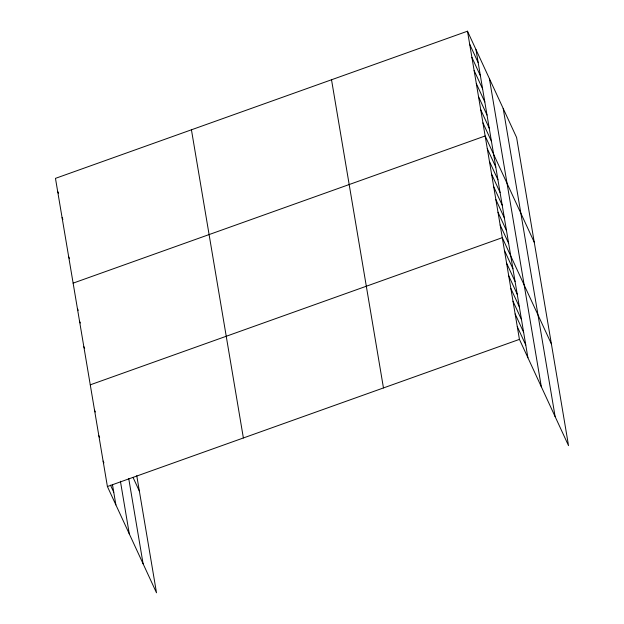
<?xml version="1.0" encoding="UTF-8"?>
<svg xmlns="http://www.w3.org/2000/svg" width="624" height="624" viewBox="0 0 624 624"><rect width="100%" height="100%" fill="white"/><g stroke="black" fill="none" stroke-linecap="round" stroke-linejoin="round"><path stroke-width="0.94" d="M467.493 31.2L519.433 339.378L568.534 445.637L516.594 137.467L467.493 31.2L55.466 178.363L107.406 486.533L156.507 592.8L136.765 475.667M73.125 283.14L485.152 135.977L534.253 242.245M90.262 384.836L502.289 237.674L551.39 343.941M107.406 486.533L519.433 339.378M469.7 44.296L478.187 62.657M471.908 57.392L480.394 75.761M474.115 70.489L482.602 88.858M476.323 83.593L484.809 101.954M478.53 96.689L487.016 115.05M480.737 109.785L489.224 128.146M482.945 122.881L491.431 141.242M487.297 148.691L495.784 167.053M489.434 161.405L497.921 179.767M491.579 174.119L500.066 192.481M493.724 186.826L502.211 205.195M495.862 199.54L504.348 217.901M498.007 212.254L506.493 230.615M500.152 224.968L508.638 243.329M504.434 250.388L512.92 268.757M506.579 263.102L515.057 281.463M508.716 275.816L517.202 294.177M510.861 288.53L519.347 306.891M513.006 301.236L521.485 319.605M515.143 313.95L523.63 332.311M517.288 326.664L525.775 345.025M57.673 191.459L58.484 193.206M62.088 217.651L62.899 219.398M68.71 256.948L69.521 258.695M77.415 308.56L78.218 310.315M79.552 321.274L80.363 323.021M83.834 346.702L84.646 348.449M133.06 477.454L139.363 491.104M94.552 410.264L95.355 412.012M98.834 435.685L99.645 437.432M103.116 461.113L103.927 462.86M110.51 485.191L113.747 492.188M503.194 108.459L555.126 416.629M489.388 78.569L541.32 386.747M475.979 49.561L527.912 357.739M331.523 79.763L383.464 387.941M191.435 129.8L243.376 437.97M128.716 478.436L143.099 563.792M120.416 481.244L129.293 533.91M112.523 484.926L115.885 504.902"/></g></svg>
